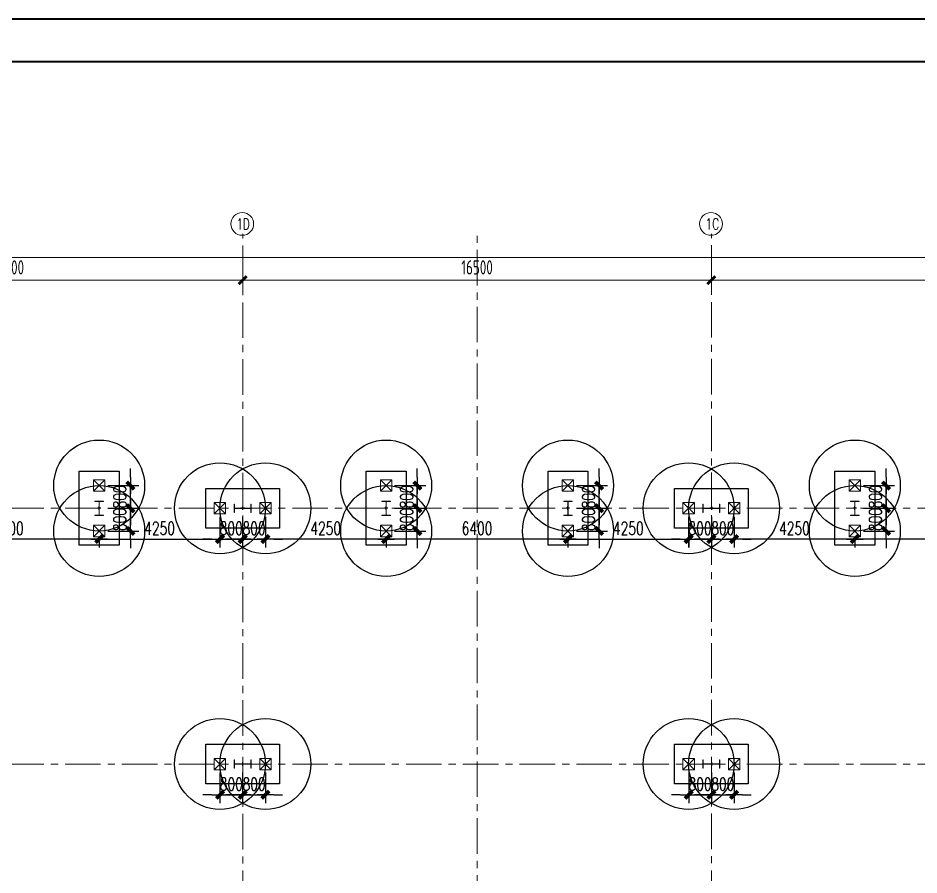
# Model space of a CAD drawing. Extents: x -1201378 to 2367219, y -619313 to 244905.
# Drawn here: x -740267 to -708551, y 214747 to 244905 of the extents above; entities that cross this region are included whole.
import ezdxf
from ezdxf.enums import TextEntityAlignment as Align

# ---------------------------------------------------------------- set-up
doc = ezdxf.new("R2010")
doc.units = 0
doc.header["$LTSCALE"] = 1000
doc.linetypes.add('CENTER', pattern=[2, 1.25, -0.25, 0.25, -0.25])
doc.layers.get('0').update_dxf_attribs({"linetype": 'CONTINUOUS'})
doc.layers.get('Defpoints').update_dxf_attribs({"linetype": 'CONTINUOUS'})
for name, color, linetype in [('0-cxFrame', 155, 'CONTINUOUS'), ('S-DIMZ', 115, 'CONTINUOUS'), ('S-DOTE1', 140, 'CENTER'), ('S-HATCH1-W', 252, 'CONTINUOUS')]:
    doc.layers.add(name, color=color, linetype=linetype)
for name, color, linetype, lineweight in [('0-cxText', 131, 'CONTINUOUS', 25), ('S-axis', 111, 'CONTINUOUS', 0), ('S-col', 2, 'CONTINUOUS', 0), ('S-dote', 5, 'CENTER', 0), ('S-zhuang', 1, 'CONTINUOUS', 0)]:
    doc.layers.add(name, color=color, linetype=linetype, lineweight=lineweight)
doc.styles.add('_TCH_AXIS', font='COMPLEX', dxfattribs={"bigfont": 'GBCBIG'})
doc.styles.add('cx_tuming', font='simhei.ttf')
doc.styles.add('cx_tuqian1', font='')
doc.styles.add('SS1', font='tj-romans1.shx', dxfattribs={"width": 0.7, "bigfont": 'tj-hztxt1.shx'})
doc.styles.add('TSSD_Dimension', font='tssdeng.shx', dxfattribs={"width": 0.7, "bigfont": 'hztxt.shx'})
doc.styles.add('黑体', font='simhei.ttf', dxfattribs={"width": 0.8})
doc.styles.get('cx_tuqian1').set_extended_font_data('SimSun')
doc.dimstyles.new('S-150-ARCHI', dxfattribs={"dimscale": 150, "dimtxt": 3, "dimasz": 2, "dimexe": 2, "dimexo": 2, "dimgap": 1, "dimtad": 1, "dimdec": 0, "dimzin": 0, "dimdsep": 46, "dimtxsty": 'SS1', "dimblk1": 'TT', "dimblk2": 'TT', "dimsah": 1, "dimcen": 1, "dimclrd": 256, "dimclre": 256, "dimclrt": 256, "dimadec": 0, "dimazin": 0, "dimtfac": 1, "dimtdec": 0, "dimtix": 1, "dimtmove": 2, "dimatfit": 0, "dimldrblk": 'TT', "dimfxl": 2, "dimtolj": 1, "dimtzin": 0, "dimarcsym": 0})
doc.dimstyles.new('TSSD_200_200', dxfattribs={"dimtxt": 500, "dimasz": 200, "dimexe": 200, "dimexo": 500, "dimgap": 200, "dimtad": 1, "dimdec": 0, "dimzin": 0, "dimdsep": 46, "dimtxsty": 'TSSD_Dimension', "dimblk": 'ARCHTICK', "dimcen": 0, "dimdle": 200, "dimclrt": 7, "dimadec": 0, "dimazin": 0, "dimtfac": 1, "dimtdec": 0, "dimtix": 1, "dimtmove": 2, "dimatfit": 3, "dimfxl": 1, "dimtolj": 1, "dimtzin": 0, "dimarcsym": 0})

# ---------------------------------------------------------------- blocks, each defined once
blk = doc.blocks.new('TK22.A0 L(Dragon)')
at = {"layer": '0-cxFrame', "color": 7, "const_width": 0.5}
blk.add_lwpolyline([(0, 0), (-1486, 0), (-1486, 841), (0, 841)], close=True, dxfattribs=at)
at = {"layer": '0-cxFrame', "const_width": 0.5}
blk.add_lwpolyline([(-80, 10), (-1466, 10), (-1466, 831), (-80, 831)], close=True, dxfattribs=at)
at = {"style": '黑体', "flags": 4}
blk.add_attdef('图幅', text='', height=3.3, dxfattribs=at).set_placement((-40, 3), align=Align.RIGHT)
at = {"layer": '0-cxText', "flags": 4}
for tag, height, style, p in [('建设单位', 3.5, 'cx_tuming', (-45, 240)), ('项目名称', 3.5, 'cx_tuming', (-45, 210)), ('子项名称', 3.5, 'cx_tuming', (-45, 180)), ('工程编号', 3.3, 'cx_tuqian1', (-35, 165)), ('图名1', 3.5, 'cx_tuming', (-45, 87)), ('图名2', 3.5, 'cx_tuming', (-45, 79)), ('图名3', 3.5, 'cx_tuming', (-45, 71)), ('出图日期', 3.3, 'cx_tuqian1', (-39, 60)), ('专业', 3.3, 'cx_tuqian1', (-55, 52)), ('图号', 3.3, 'cx_tuqian1', (-55, 44)), ('版次', 3.3, 'cx_tuqian1', (-20, 44))]:
    blk.add_attdef(tag, text='', height=height, dxfattribs=dict(at, style=style)).set_placement(p, align=Align.MIDDLE)
at = {"layer": 'Defpoints', "color": 6, "flags": 4}
for tag, height, style, p in [('tufu', 3.3, '黑体', (-12, 12)), ('dwfname', 4, 'cx_tuqian1', (-80, 3))]:
    blk.add_attdef(tag, text='', height=height, dxfattribs=dict(at, style=style)).set_placement(p, align=Align.RIGHT)
blk = doc.blocks.new('_FZH')
at = {"layer": 'S-col'}
blk.add_lwpolyline([(-0.375, -0.188), (-0.375, 0.187), (-0.36, 0.187), (-0.36, 0.005), (0.36, 0.005), (0.36, 0.187), (0.375, 0.187), (0.375, -0.188), (0.36, -0.188), (0.36, -0.005), (-0.36, -0.005), (-0.36, -0.188)], close=True, dxfattribs=at)
blk = doc.blocks.new('w4234324')
at = {"layer": 'S-col', "xscale": 800.0000000000005, "yscale": 800.0000000000005, "zscale": 800.0000000000005}
for p in [(-177454, 831820), (-160954, 831820), (-177454, 822820), (-160954, 822820)]:
    blk.add_blockref('_FZH', p, dxfattribs=at)
blk = doc.blocks.new('S-ZHUANG-400')
at = {"layer": 'S-zhuang'}
for p, q in [((200, -200), (-200, 200)), ((-200, -200), (200, 200))]:
    blk.add_line(p, q, dxfattribs=at)
blk.add_lwpolyline([(-200, 200), (200, 200), (200, -200), (-200, -200)], close=True, dxfattribs=at)
blk = doc.blocks.new('CT2')
at = {"layer": 'Defpoints'}
for centre in [(-193625, -186366), (-193625, -187966)]:
    blk.add_circle(centre, 1600, dxfattribs=at)
at = {"layer": 'S-DOTE1', "ltscale": 0.25}
for p, q in [((-193625, -187226), (-193625, -187106)), ((-193565, -187166), (-193685, -187166))]:
    blk.add_line(p, q, dxfattribs=at)
at = {"layer": 'S-HATCH1-W'}
blk.add_lwpolyline([(-194325, -185866), (-192925, -185866), (-192925, -188466), (-194325, -188466)], close=True, dxfattribs=at)
at = {"layer": 'S-zhuang'}
for p in [(-193625, -186366), (-193625, -187966)]:
    blk.add_blockref('S-ZHUANG-400', p, dxfattribs=at)
blk = doc.blocks.new('TT')
blk.add_line((-0.97, 0), (0.97, 0))
at = {"const_width": 0.45}
blk.add_lwpolyline([(-0.44, -0.44), (0.44, 0.44)], dxfattribs=at)
blk = doc.blocks.new('*D1055')
at = {"layer": 'Defpoints', "color": 0, "transparency": 16777216}
for p in [(-716658, 218652), (-715859, 218652), (-715859, 217569)]:
    blk.add_point(p, dxfattribs=at)
at = {"layer": 'S-DIMZ', "lineweight": -2, "transparency": 16777216}
for p, q in [((-716658, 218352), (-716658, 217269)), ((-715859, 218352), (-715859, 217269)), ((-716958, 217569), (-717258, 217569)), ((-716658, 217569), (-715859, 217569)), ((-715559, 217569), (-715259, 217569))]:
    blk.add_line(p, q, dxfattribs=at)
at = {"layer": 'S-DIMZ', "lineweight": -2, "transparency": 16777216, "xscale": 300, "yscale": 300, "zscale": 300}
blk.add_blockref('TT', (-716658, 217569), dxfattribs=at)
at = {"layer": 'S-DIMZ', "lineweight": -2, "transparency": 16777216, "xscale": 300, "yscale": 300, "zscale": 300, "rotation": 180}
blk.add_blockref('TT', (-715859, 217569), dxfattribs=at)
at = {"layer": 'S-DIMZ', "transparency": 16777216, "insert": (-716258, 217944), "char_height": 450, "attachment_point": 5, "style": 'SS1'}
blk.add_mtext('\\A1;800', dxfattribs=at)
blk = doc.blocks.new('*D1056')
at = {"layer": 'Defpoints', "color": 0, "transparency": 16777216}
for p in [(-715859, 218652), (-715058, 218652), (-715058, 217569)]:
    blk.add_point(p, dxfattribs=at)
at = {"layer": 'S-DIMZ', "lineweight": -2, "transparency": 16777216}
for p, q in [((-715859, 218352), (-715859, 217269)), ((-715058, 218352), (-715058, 217269)), ((-716159, 217569), (-716459, 217569)), ((-715859, 217569), (-715058, 217569)), ((-714758, 217569), (-714458, 217569))]:
    blk.add_line(p, q, dxfattribs=at)
at = {"layer": 'S-DIMZ', "lineweight": -2, "transparency": 16777216, "xscale": 300, "yscale": 300, "zscale": 300}
blk.add_blockref('TT', (-715859, 217569), dxfattribs=at)
at = {"layer": 'S-DIMZ', "lineweight": -2, "transparency": 16777216, "xscale": 300, "yscale": 300, "zscale": 300, "rotation": 180}
blk.add_blockref('TT', (-715058, 217569), dxfattribs=at)
at = {"layer": 'S-DIMZ', "transparency": 16777216, "insert": (-715458, 217944), "char_height": 450, "attachment_point": 5, "style": 'SS1'}
blk.add_mtext('\\A1;800', dxfattribs=at)
blk = doc.blocks.new('*D1057')
at = {"layer": 'Defpoints', "color": 0, "transparency": 16777216}
for p in [(-733158, 218652), (-732359, 218652), (-732359, 217569)]:
    blk.add_point(p, dxfattribs=at)
at = {"layer": 'S-DIMZ', "lineweight": -2, "transparency": 16777216}
for p, q in [((-733158, 218352), (-733158, 217269)), ((-732359, 218352), (-732359, 217269)), ((-733458, 217569), (-733758, 217569)), ((-733158, 217569), (-732359, 217569)), ((-732059, 217569), (-731759, 217569))]:
    blk.add_line(p, q, dxfattribs=at)
at = {"layer": 'S-DIMZ', "lineweight": -2, "transparency": 16777216, "xscale": 300, "yscale": 300, "zscale": 300}
blk.add_blockref('TT', (-733158, 217569), dxfattribs=at)
at = {"layer": 'S-DIMZ', "lineweight": -2, "transparency": 16777216, "xscale": 300, "yscale": 300, "zscale": 300, "rotation": 180}
blk.add_blockref('TT', (-732359, 217569), dxfattribs=at)
at = {"layer": 'S-DIMZ', "transparency": 16777216, "insert": (-732758, 217944), "char_height": 450, "attachment_point": 5, "style": 'SS1'}
blk.add_mtext('\\A1;800', dxfattribs=at)
blk = doc.blocks.new('*D1058')
at = {"layer": 'Defpoints', "color": 0, "transparency": 16777216}
for p in [(-732359, 218652), (-731558, 218652), (-731558, 217569)]:
    blk.add_point(p, dxfattribs=at)
at = {"layer": 'S-DIMZ', "lineweight": -2, "transparency": 16777216}
for p, q in [((-732359, 218352), (-732359, 217269)), ((-731558, 218352), (-731558, 217269)), ((-732659, 217569), (-732959, 217569)), ((-732359, 217569), (-731558, 217569)), ((-731258, 217569), (-730958, 217569))]:
    blk.add_line(p, q, dxfattribs=at)
at = {"layer": 'S-DIMZ', "lineweight": -2, "transparency": 16777216, "xscale": 300, "yscale": 300, "zscale": 300}
blk.add_blockref('TT', (-732359, 217569), dxfattribs=at)
at = {"layer": 'S-DIMZ', "lineweight": -2, "transparency": 16777216, "xscale": 300, "yscale": 300, "zscale": 300, "rotation": 180}
blk.add_blockref('TT', (-731558, 217569), dxfattribs=at)
at = {"layer": 'S-DIMZ', "transparency": 16777216, "insert": (-731958, 217944), "char_height": 450, "attachment_point": 5, "style": 'SS1'}
blk.add_mtext('\\A1;800', dxfattribs=at)
blk = doc.blocks.new('*D1132')
at = {"layer": 'Defpoints', "color": 0, "transparency": 16777216}
for p in [(-733159, 227652), (-732359, 227652), (-732359, 226569)]:
    blk.add_point(p, dxfattribs=at)
at = {"layer": 'S-DIMZ', "lineweight": -2, "transparency": 16777216}
for p, q in [((-733159, 227352), (-733159, 226269)), ((-732359, 227352), (-732359, 226269)), ((-733459, 226569), (-733759, 226569)), ((-733159, 226569), (-732359, 226569)), ((-732059, 226569), (-731759, 226569))]:
    blk.add_line(p, q, dxfattribs=at)
at = {"layer": 'S-DIMZ', "lineweight": -2, "transparency": 16777216, "xscale": 300, "yscale": 300, "zscale": 300}
blk.add_blockref('TT', (-733159, 226569), dxfattribs=at)
at = {"layer": 'S-DIMZ', "lineweight": -2, "transparency": 16777216, "xscale": 300, "yscale": 300, "zscale": 300, "rotation": 180}
blk.add_blockref('TT', (-732359, 226569), dxfattribs=at)
at = {"layer": 'S-DIMZ', "transparency": 16777216, "insert": (-732759, 226944), "char_height": 450, "attachment_point": 5, "style": 'SS1'}
blk.add_mtext('\\A1;800', dxfattribs=at)
blk = doc.blocks.new('*D1133')
at = {"layer": 'Defpoints', "color": 0, "transparency": 16777216}
for p in [(-732359, 227652), (-731559, 227652), (-731559, 226569)]:
    blk.add_point(p, dxfattribs=at)
at = {"layer": 'S-DIMZ', "lineweight": -2, "transparency": 16777216}
for p, q in [((-732359, 227352), (-732359, 226269)), ((-731559, 227352), (-731559, 226269)), ((-732659, 226569), (-732959, 226569)), ((-732359, 226569), (-731559, 226569)), ((-731259, 226569), (-730959, 226569))]:
    blk.add_line(p, q, dxfattribs=at)
at = {"layer": 'S-DIMZ', "lineweight": -2, "transparency": 16777216, "xscale": 300, "yscale": 300, "zscale": 300}
blk.add_blockref('TT', (-732359, 226569), dxfattribs=at)
at = {"layer": 'S-DIMZ', "lineweight": -2, "transparency": 16777216, "xscale": 300, "yscale": 300, "zscale": 300, "rotation": 180}
blk.add_blockref('TT', (-731559, 226569), dxfattribs=at)
at = {"layer": 'S-DIMZ', "transparency": 16777216, "insert": (-731959, 226944), "char_height": 450, "attachment_point": 5, "style": 'SS1'}
blk.add_mtext('\\A1;800', dxfattribs=at)
blk = doc.blocks.new('*D983')
at = {"layer": 'Defpoints', "color": 0, "transparency": 16777216}
for p in [(-716659, 227652), (-715859, 227652), (-715859, 226569)]:
    blk.add_point(p, dxfattribs=at)
at = {"layer": 'S-DIMZ', "lineweight": -2, "transparency": 16777216}
for p, q in [((-716659, 227352), (-716659, 226269)), ((-715859, 227352), (-715859, 226269)), ((-716959, 226569), (-717259, 226569)), ((-716659, 226569), (-715859, 226569)), ((-715559, 226569), (-715259, 226569))]:
    blk.add_line(p, q, dxfattribs=at)
at = {"layer": 'S-DIMZ', "lineweight": -2, "transparency": 16777216, "xscale": 300, "yscale": 300, "zscale": 300}
blk.add_blockref('TT', (-716659, 226569), dxfattribs=at)
at = {"layer": 'S-DIMZ', "lineweight": -2, "transparency": 16777216, "xscale": 300, "yscale": 300, "zscale": 300, "rotation": 180}
blk.add_blockref('TT', (-715859, 226569), dxfattribs=at)
at = {"layer": 'S-DIMZ', "transparency": 16777216, "insert": (-716259, 226944), "char_height": 450, "attachment_point": 5, "style": 'SS1'}
blk.add_mtext('\\A1;800', dxfattribs=at)
blk = doc.blocks.new('*D984')
at = {"layer": 'Defpoints', "color": 0, "transparency": 16777216}
for p in [(-715859, 227652), (-715059, 227652), (-715059, 226569)]:
    blk.add_point(p, dxfattribs=at)
at = {"layer": 'S-DIMZ', "lineweight": -2, "transparency": 16777216}
for p, q in [((-715859, 227352), (-715859, 226269)), ((-715059, 227352), (-715059, 226269)), ((-716159, 226569), (-716459, 226569)), ((-715859, 226569), (-715059, 226569)), ((-714759, 226569), (-714459, 226569))]:
    blk.add_line(p, q, dxfattribs=at)
at = {"layer": 'S-DIMZ', "lineweight": -2, "transparency": 16777216, "xscale": 300, "yscale": 300, "zscale": 300}
blk.add_blockref('TT', (-715859, 226569), dxfattribs=at)
at = {"layer": 'S-DIMZ', "lineweight": -2, "transparency": 16777216, "xscale": 300, "yscale": 300, "zscale": 300, "rotation": 180}
blk.add_blockref('TT', (-715059, 226569), dxfattribs=at)
at = {"layer": 'S-DIMZ', "transparency": 16777216, "insert": (-715459, 226944), "char_height": 450, "attachment_point": 5, "style": 'SS1'}
blk.add_mtext('\\A1;800', dxfattribs=at)
blk = doc.blocks.new('*D995')
at = {"layer": 'Defpoints', "color": 0, "transparency": 16777216}
for p in [(-737409, 227652), (-736310, 227652), (-737409, 226852)]:
    blk.add_point(p, dxfattribs=at)
at = {"layer": 'S-DIMZ', "lineweight": -2, "transparency": 16777216}
for p, q in [((-736310, 227952), (-736310, 228252)), ((-737109, 227652), (-736010, 227652)), ((-736310, 226852), (-736310, 227652)), ((-737109, 226852), (-736010, 226852)), ((-736310, 226552), (-736310, 226252))]:
    blk.add_line(p, q, dxfattribs=at)
at = {"layer": 'S-DIMZ', "lineweight": -2, "transparency": 16777216, "xscale": 300, "yscale": 300, "zscale": 300}
for p, rotation in [((-736310, 227652), 270), ((-736310, 226852), 90)]:
    blk.add_blockref('TT', p, dxfattribs=dict(at, rotation=rotation))
at = {"layer": 'S-DIMZ', "transparency": 16777216, "insert": (-736685, 227252), "char_height": 450, "attachment_point": 5, "rotation": 90, "style": 'SS1'}
blk.add_mtext('\\A1;800', dxfattribs=at)
blk = doc.blocks.new('*D996')
at = {"layer": 'Defpoints', "color": 0, "transparency": 16777216}
for p in [(-737409, 228452), (-736310, 228452), (-737409, 227652)]:
    blk.add_point(p, dxfattribs=at)
at = {"layer": 'S-DIMZ', "lineweight": -2, "transparency": 16777216}
for p, q in [((-736310, 228752), (-736310, 229052)), ((-737109, 228452), (-736010, 228452)), ((-736310, 227652), (-736310, 228452)), ((-737109, 227652), (-736010, 227652)), ((-736310, 227352), (-736310, 227052))]:
    blk.add_line(p, q, dxfattribs=at)
at = {"layer": 'S-DIMZ', "lineweight": -2, "transparency": 16777216, "xscale": 300, "yscale": 300, "zscale": 300}
for p, rotation in [((-736310, 228452), 270), ((-736310, 227652), 90)]:
    blk.add_blockref('TT', p, dxfattribs=dict(at, rotation=rotation))
at = {"layer": 'S-DIMZ', "transparency": 16777216, "insert": (-736685, 228052), "char_height": 450, "attachment_point": 5, "rotation": 90, "style": 'SS1'}
blk.add_mtext('\\A1;800', dxfattribs=at)
blk = doc.blocks.new('*D997')
at = {"layer": 'Defpoints', "color": 0, "transparency": 16777216}
for p in [(-727309, 227652), (-726210, 227652), (-727309, 226852)]:
    blk.add_point(p, dxfattribs=at)
at = {"layer": 'S-DIMZ', "lineweight": -2, "transparency": 16777216}
for p, q in [((-726210, 227952), (-726210, 228252)), ((-727009, 227652), (-725910, 227652)), ((-726210, 226852), (-726210, 227652)), ((-727009, 226852), (-725910, 226852)), ((-726210, 226552), (-726210, 226252))]:
    blk.add_line(p, q, dxfattribs=at)
at = {"layer": 'S-DIMZ', "lineweight": -2, "transparency": 16777216, "xscale": 300, "yscale": 300, "zscale": 300}
for p, rotation in [((-726210, 227652), 270), ((-726210, 226852), 90)]:
    blk.add_blockref('TT', p, dxfattribs=dict(at, rotation=rotation))
at = {"layer": 'S-DIMZ', "transparency": 16777216, "insert": (-726585, 227252), "char_height": 450, "attachment_point": 5, "rotation": 90, "style": 'SS1'}
blk.add_mtext('\\A1;800', dxfattribs=at)
blk = doc.blocks.new('*D998')
at = {"layer": 'Defpoints', "color": 0, "transparency": 16777216}
for p in [(-727309, 228452), (-726210, 228452), (-727309, 227652)]:
    blk.add_point(p, dxfattribs=at)
at = {"layer": 'S-DIMZ', "lineweight": -2, "transparency": 16777216}
for p, q in [((-726210, 228752), (-726210, 229052)), ((-727009, 228452), (-725910, 228452)), ((-726210, 227652), (-726210, 228452)), ((-727009, 227652), (-725910, 227652)), ((-726210, 227352), (-726210, 227052))]:
    blk.add_line(p, q, dxfattribs=at)
at = {"layer": 'S-DIMZ', "lineweight": -2, "transparency": 16777216, "xscale": 300, "yscale": 300, "zscale": 300}
for p, rotation in [((-726210, 228452), 270), ((-726210, 227652), 90)]:
    blk.add_blockref('TT', p, dxfattribs=dict(at, rotation=rotation))
at = {"layer": 'S-DIMZ', "transparency": 16777216, "insert": (-726585, 228052), "char_height": 450, "attachment_point": 5, "rotation": 90, "style": 'SS1'}
blk.add_mtext('\\A1;800', dxfattribs=at)
blk = doc.blocks.new('*D999')
at = {"layer": 'Defpoints', "color": 0, "transparency": 16777216}
for p in [(-720909, 227652), (-719810, 227652), (-720909, 226852)]:
    blk.add_point(p, dxfattribs=at)
at = {"layer": 'S-DIMZ', "lineweight": -2, "transparency": 16777216}
for p, q in [((-719810, 227952), (-719810, 228252)), ((-720609, 227652), (-719510, 227652)), ((-719810, 226852), (-719810, 227652)), ((-720609, 226852), (-719510, 226852)), ((-719810, 226552), (-719810, 226252))]:
    blk.add_line(p, q, dxfattribs=at)
at = {"layer": 'S-DIMZ', "lineweight": -2, "transparency": 16777216, "xscale": 300, "yscale": 300, "zscale": 300}
for p, rotation in [((-719810, 227652), 270), ((-719810, 226852), 90)]:
    blk.add_blockref('TT', p, dxfattribs=dict(at, rotation=rotation))
at = {"layer": 'S-DIMZ', "transparency": 16777216, "insert": (-720185, 227252), "char_height": 450, "attachment_point": 5, "rotation": 90, "style": 'SS1'}
blk.add_mtext('\\A1;800', dxfattribs=at)
blk = doc.blocks.new('*D1000')
at = {"layer": 'Defpoints', "color": 0, "transparency": 16777216}
for p in [(-720909, 228452), (-719810, 228452), (-720909, 227652)]:
    blk.add_point(p, dxfattribs=at)
at = {"layer": 'S-DIMZ', "lineweight": -2, "transparency": 16777216}
for p, q in [((-719810, 228752), (-719810, 229052)), ((-720609, 228452), (-719510, 228452)), ((-719810, 227652), (-719810, 228452)), ((-720609, 227652), (-719510, 227652)), ((-719810, 227352), (-719810, 227052))]:
    blk.add_line(p, q, dxfattribs=at)
at = {"layer": 'S-DIMZ', "lineweight": -2, "transparency": 16777216, "xscale": 300, "yscale": 300, "zscale": 300}
for p, rotation in [((-719810, 228452), 270), ((-719810, 227652), 90)]:
    blk.add_blockref('TT', p, dxfattribs=dict(at, rotation=rotation))
at = {"layer": 'S-DIMZ', "transparency": 16777216, "insert": (-720185, 228052), "char_height": 450, "attachment_point": 5, "rotation": 90, "style": 'SS1'}
blk.add_mtext('\\A1;800', dxfattribs=at)
blk = doc.blocks.new('*D1001')
at = {"layer": 'Defpoints', "color": 0, "transparency": 16777216}
for p in [(-710809, 227652), (-709710, 227652), (-710809, 226852)]:
    blk.add_point(p, dxfattribs=at)
at = {"layer": 'S-DIMZ', "lineweight": -2, "transparency": 16777216}
for p, q in [((-709710, 227952), (-709710, 228252)), ((-710509, 227652), (-709410, 227652)), ((-709710, 226852), (-709710, 227652)), ((-710509, 226852), (-709410, 226852)), ((-709710, 226552), (-709710, 226252))]:
    blk.add_line(p, q, dxfattribs=at)
at = {"layer": 'S-DIMZ', "lineweight": -2, "transparency": 16777216, "xscale": 300, "yscale": 300, "zscale": 300}
for p, rotation in [((-709710, 227652), 270), ((-709710, 226852), 90)]:
    blk.add_blockref('TT', p, dxfattribs=dict(at, rotation=rotation))
at = {"layer": 'S-DIMZ', "transparency": 16777216, "insert": (-710085, 227252), "char_height": 450, "attachment_point": 5, "rotation": 90, "style": 'SS1'}
blk.add_mtext('\\A1;800', dxfattribs=at)
blk = doc.blocks.new('*D1002')
at = {"layer": 'Defpoints', "color": 0, "transparency": 16777216}
for p in [(-710809, 228452), (-709710, 228452), (-710809, 227652)]:
    blk.add_point(p, dxfattribs=at)
at = {"layer": 'S-DIMZ', "lineweight": -2, "transparency": 16777216}
for p, q in [((-709710, 228752), (-709710, 229052)), ((-710509, 228452), (-709410, 228452)), ((-709710, 227652), (-709710, 228452)), ((-710509, 227652), (-709410, 227652)), ((-709710, 227352), (-709710, 227052))]:
    blk.add_line(p, q, dxfattribs=at)
at = {"layer": 'S-DIMZ', "lineweight": -2, "transparency": 16777216, "xscale": 300, "yscale": 300, "zscale": 300}
for p, rotation in [((-709710, 228452), 270), ((-709710, 227652), 90)]:
    blk.add_blockref('TT', p, dxfattribs=dict(at, rotation=rotation))
at = {"layer": 'S-DIMZ', "transparency": 16777216, "insert": (-710085, 228052), "char_height": 450, "attachment_point": 5, "rotation": 90, "style": 'SS1'}
blk.add_mtext('\\A1;800', dxfattribs=at)
blk = doc.blocks.new('*D1011')
at = {"layer": 'Defpoints', "color": 0, "transparency": 16777216}
for p in [(-733158, 227452), (-737408, 226852), (-733158, 226569)]:
    blk.add_point(p, dxfattribs=at)
at = {"layer": 'S-DIMZ', "lineweight": -2, "transparency": 16777216}
for p, q in [((-733158, 227152), (-733158, 226269)), ((-737408, 226552), (-737408, 226269)), ((-737108, 226569), (-733458, 226569))]:
    blk.add_line(p, q, dxfattribs=at)
at = {"layer": 'S-DIMZ', "lineweight": -2, "transparency": 16777216, "xscale": 300, "yscale": 300, "zscale": 300, "rotation": 180}
blk.add_blockref('TT', (-737408, 226569), dxfattribs=at)
at = {"layer": 'S-DIMZ', "lineweight": -2, "transparency": 16777216, "xscale": 300, "yscale": 300, "zscale": 300}
blk.add_blockref('TT', (-733158, 226569), dxfattribs=at)
at = {"layer": 'S-DIMZ', "transparency": 16777216, "insert": (-735283, 226944), "char_height": 450, "attachment_point": 5, "style": 'SS1'}
blk.add_mtext('\\A1;4250', dxfattribs=at)
blk = doc.blocks.new('*D1012')
at = {"layer": 'Defpoints', "color": 0, "transparency": 16777216}
for p in [(-743809, 226852), (-737408, 226852), (-743809, 226569)]:
    blk.add_point(p, dxfattribs=at)
at = {"layer": 'S-DIMZ', "lineweight": -2, "transparency": 16777216}
for p, q in [((-743809, 226552), (-743809, 226269)), ((-737708, 226569), (-743509, 226569)), ((-737408, 226552), (-737408, 226269))]:
    blk.add_line(p, q, dxfattribs=at)
at = {"layer": 'S-DIMZ', "lineweight": -2, "transparency": 16777216, "xscale": 300, "yscale": 300, "zscale": 300, "rotation": 180}
blk.add_blockref('TT', (-743809, 226569), dxfattribs=at)
at = {"layer": 'S-DIMZ', "lineweight": -2, "transparency": 16777216, "xscale": 300, "yscale": 300, "zscale": 300}
blk.add_blockref('TT', (-737408, 226569), dxfattribs=at)
at = {"layer": 'S-DIMZ', "transparency": 16777216, "insert": (-740608, 226944), "char_height": 450, "attachment_point": 5, "style": 'SS1'}
blk.add_mtext('\\A1;6400', dxfattribs=at)
blk = doc.blocks.new('*D1014')
at = {"layer": 'Defpoints', "color": 0, "transparency": 16777216}
for p in [(-716658, 227452), (-720908, 226852), (-716658, 226569)]:
    blk.add_point(p, dxfattribs=at)
at = {"layer": 'S-DIMZ', "lineweight": -2, "transparency": 16777216}
for p, q in [((-716658, 227152), (-716658, 226269)), ((-720908, 226552), (-720908, 226269)), ((-720608, 226569), (-716958, 226569))]:
    blk.add_line(p, q, dxfattribs=at)
at = {"layer": 'S-DIMZ', "lineweight": -2, "transparency": 16777216, "xscale": 300, "yscale": 300, "zscale": 300, "rotation": 180}
blk.add_blockref('TT', (-720908, 226569), dxfattribs=at)
at = {"layer": 'S-DIMZ', "lineweight": -2, "transparency": 16777216, "xscale": 300, "yscale": 300, "zscale": 300}
blk.add_blockref('TT', (-716658, 226569), dxfattribs=at)
at = {"layer": 'S-DIMZ', "transparency": 16777216, "insert": (-718783, 226944), "char_height": 450, "attachment_point": 5, "style": 'SS1'}
blk.add_mtext('\\A1;4250', dxfattribs=at)
blk = doc.blocks.new('*D1015')
at = {"layer": 'Defpoints', "color": 0, "transparency": 16777216}
for p in [(-727309, 226852), (-720908, 226852), (-727309, 226569)]:
    blk.add_point(p, dxfattribs=at)
at = {"layer": 'S-DIMZ', "lineweight": -2, "transparency": 16777216}
for p, q in [((-727309, 226552), (-727309, 226269)), ((-721208, 226569), (-727009, 226569)), ((-720908, 226552), (-720908, 226269))]:
    blk.add_line(p, q, dxfattribs=at)
at = {"layer": 'S-DIMZ', "lineweight": -2, "transparency": 16777216, "xscale": 300, "yscale": 300, "zscale": 300, "rotation": 180}
blk.add_blockref('TT', (-727309, 226569), dxfattribs=at)
at = {"layer": 'S-DIMZ', "lineweight": -2, "transparency": 16777216, "xscale": 300, "yscale": 300, "zscale": 300}
blk.add_blockref('TT', (-720908, 226569), dxfattribs=at)
at = {"layer": 'S-DIMZ', "transparency": 16777216, "insert": (-724108, 226944), "char_height": 450, "attachment_point": 5, "style": 'SS1'}
blk.add_mtext('\\A1;6400', dxfattribs=at)
blk = doc.blocks.new('*D1016')
at = {"layer": 'Defpoints', "color": 0, "transparency": 16777216}
for p in [(-731559, 227152), (-727309, 226852), (-731559, 226569)]:
    blk.add_point(p, dxfattribs=at)
at = {"layer": 'S-DIMZ', "lineweight": -2, "transparency": 16777216}
for p, q in [((-731559, 226852), (-731559, 226269)), ((-727609, 226569), (-731259, 226569)), ((-727309, 226552), (-727309, 226269))]:
    blk.add_line(p, q, dxfattribs=at)
at = {"layer": 'S-DIMZ', "lineweight": -2, "transparency": 16777216, "xscale": 300, "yscale": 300, "zscale": 300, "rotation": 180}
blk.add_blockref('TT', (-731559, 226569), dxfattribs=at)
at = {"layer": 'S-DIMZ', "lineweight": -2, "transparency": 16777216, "xscale": 300, "yscale": 300, "zscale": 300}
blk.add_blockref('TT', (-727309, 226569), dxfattribs=at)
at = {"layer": 'S-DIMZ', "transparency": 16777216, "insert": (-729434, 226944), "char_height": 450, "attachment_point": 5, "style": 'SS1'}
blk.add_mtext('\\A1;4250', dxfattribs=at)
blk = doc.blocks.new('*D1018')
at = {"layer": 'Defpoints', "color": 0, "transparency": 16777216}
for p in [(-710809, 226852), (-704408, 226852), (-710809, 226569)]:
    blk.add_point(p, dxfattribs=at)
at = {"layer": 'S-DIMZ', "lineweight": -2, "transparency": 16777216}
for p, q in [((-710809, 226552), (-710809, 226269)), ((-704708, 226569), (-710509, 226569)), ((-704408, 226552), (-704408, 226269))]:
    blk.add_line(p, q, dxfattribs=at)
at = {"layer": 'S-DIMZ', "lineweight": -2, "transparency": 16777216, "xscale": 300, "yscale": 300, "zscale": 300, "rotation": 180}
blk.add_blockref('TT', (-710809, 226569), dxfattribs=at)
at = {"layer": 'S-DIMZ', "lineweight": -2, "transparency": 16777216, "xscale": 300, "yscale": 300, "zscale": 300}
blk.add_blockref('TT', (-704408, 226569), dxfattribs=at)
at = {"layer": 'S-DIMZ', "transparency": 16777216, "insert": (-707608, 226944), "char_height": 450, "attachment_point": 5, "style": 'SS1'}
blk.add_mtext('\\A1;6400', dxfattribs=at)
blk = doc.blocks.new('*D1019')
at = {"layer": 'Defpoints', "color": 0, "transparency": 16777216}
for p in [(-715059, 227152), (-710809, 226852), (-715059, 226569)]:
    blk.add_point(p, dxfattribs=at)
at = {"layer": 'S-DIMZ', "lineweight": -2, "transparency": 16777216}
for p, q in [((-715059, 226852), (-715059, 226269)), ((-711109, 226569), (-714759, 226569)), ((-710809, 226552), (-710809, 226269))]:
    blk.add_line(p, q, dxfattribs=at)
at = {"layer": 'S-DIMZ', "lineweight": -2, "transparency": 16777216, "xscale": 300, "yscale": 300, "zscale": 300, "rotation": 180}
blk.add_blockref('TT', (-715059, 226569), dxfattribs=at)
at = {"layer": 'S-DIMZ', "lineweight": -2, "transparency": 16777216, "xscale": 300, "yscale": 300, "zscale": 300}
blk.add_blockref('TT', (-710809, 226569), dxfattribs=at)
at = {"layer": 'S-DIMZ', "transparency": 16777216, "insert": (-712934, 226944), "char_height": 450, "attachment_point": 5, "style": 'SS1'}
blk.add_mtext('\\A1;4250', dxfattribs=at)
blk = doc.blocks.new('_ArchTick')
at = {"color": 0, "linetype": 'ByBlock', "const_width": 0.5}
blk.add_lwpolyline([(-0.71, -0.71), (0.71, 0.71)], dxfattribs=at)
blk = doc.blocks.new('*D2998')
at = {"layer": 'Defpoints', "color": 0, "transparency": 16777216}
for p in [(-132358, 123054), (-148858, 122147), (-132358, 122147)]:
    blk.add_point(p, dxfattribs=at)
at = {"layer": 'S-axis', "color": 0, "lineweight": -2, "transparency": 16777216}
for p, q in [((-148858, 122647), (-148858, 123254)), ((-132358, 122647), (-132358, 123254)), ((-149058, 123054), (-132158, 123054))]:
    blk.add_line(p, q, dxfattribs=at)
at = {"layer": 'S-axis', "color": 0, "lineweight": -2, "transparency": 16777216, "xscale": 200, "yscale": 200, "zscale": 200, "rotation": 180}
blk.add_blockref('_ArchTick', (-148858, 123054), dxfattribs=at)
at = {"layer": 'S-axis', "color": 0, "lineweight": -2, "transparency": 16777216, "xscale": 200, "yscale": 200, "zscale": 200}
blk.add_blockref('_ArchTick', (-132358, 123054), dxfattribs=at)
at = {"layer": 'S-axis', "color": 7, "transparency": 16777216, "insert": (-140608, 123504), "char_height": 500, "attachment_point": 5, "style": 'TSSD_Dimension'}
blk.add_mtext('\\A1;16500', dxfattribs=at)
blk = doc.blocks.new('*D2999')
at = {"layer": 'Defpoints', "color": 0, "transparency": 16777216}
for p in [(-115858, 123054), (-132358, 122147), (-115858, 122147)]:
    blk.add_point(p, dxfattribs=at)
at = {"layer": 'S-axis', "color": 0, "lineweight": -2, "transparency": 16777216}
for p, q in [((-132358, 122647), (-132358, 123254)), ((-115858, 122647), (-115858, 123254)), ((-132558, 123054), (-115658, 123054))]:
    blk.add_line(p, q, dxfattribs=at)
at = {"layer": 'S-axis', "color": 0, "lineweight": -2, "transparency": 16777216, "xscale": 200, "yscale": 200, "zscale": 200, "rotation": 180}
blk.add_blockref('_ArchTick', (-132358, 123054), dxfattribs=at)
at = {"layer": 'S-axis', "color": 0, "lineweight": -2, "transparency": 16777216, "xscale": 200, "yscale": 200, "zscale": 200}
blk.add_blockref('_ArchTick', (-115858, 123054), dxfattribs=at)
at = {"layer": 'S-axis', "color": 7, "transparency": 16777216, "insert": (-124108, 123504), "char_height": 500, "attachment_point": 5, "style": 'TSSD_Dimension'}
blk.add_mtext('\\A1;16500', dxfattribs=at)
blk = doc.blocks.new('*D3000')
at = {"layer": 'Defpoints', "color": 0, "transparency": 16777216}
for p in [(-99358, 123054), (-115858, 122147), (-99358, 122147)]:
    blk.add_point(p, dxfattribs=at)
at = {"layer": 'S-axis', "color": 0, "lineweight": -2, "transparency": 16777216}
for p, q in [((-115858, 122647), (-115858, 123254)), ((-99358, 122647), (-99358, 123254)), ((-116058, 123054), (-99158, 123054))]:
    blk.add_line(p, q, dxfattribs=at)
at = {"layer": 'S-axis', "color": 0, "lineweight": -2, "transparency": 16777216, "xscale": 200, "yscale": 200, "zscale": 200, "rotation": 180}
blk.add_blockref('_ArchTick', (-115858, 123054), dxfattribs=at)
at = {"layer": 'S-axis', "color": 0, "lineweight": -2, "transparency": 16777216, "xscale": 200, "yscale": 200, "zscale": 200}
blk.add_blockref('_ArchTick', (-99358, 123054), dxfattribs=at)
at = {"layer": 'S-axis', "color": 7, "transparency": 16777216, "insert": (-107608, 123504), "char_height": 500, "attachment_point": 5, "style": 'TSSD_Dimension'}
blk.add_mtext('\\A1;16500', dxfattribs=at)
blk = doc.blocks.new('*D3019')
at = {"layer": 'Defpoints', "color": 0, "transparency": 16777216}
for p in [(-82958, 123854), (-209458, 122247), (-82958, 122247)]:
    blk.add_point(p, dxfattribs=at)
at = {"layer": 'S-axis', "color": 0, "lineweight": -2, "transparency": 16777216}
for p, q in [((-209458, 122747), (-209458, 124054)), ((-82958, 122747), (-82958, 124054)), ((-209658, 123854), (-82758, 123854))]:
    blk.add_line(p, q, dxfattribs=at)
at = {"layer": 'S-axis', "color": 0, "lineweight": -2, "transparency": 16777216, "xscale": 200, "yscale": 200, "zscale": 200, "rotation": 180}
blk.add_blockref('_ArchTick', (-209458, 123854), dxfattribs=at)
at = {"layer": 'S-axis', "color": 0, "lineweight": -2, "transparency": 16777216, "xscale": 200, "yscale": 200, "zscale": 200}
blk.add_blockref('_ArchTick', (-82958, 123854), dxfattribs=at)
at = {"layer": 'S-axis', "color": 7, "transparency": 16777216, "insert": (-146208, 124304), "char_height": 500, "attachment_point": 5, "style": 'TSSD_Dimension'}
blk.add_mtext('\\A1;126500', dxfattribs=at)
blk = doc.blocks.new('1#轴网')
at = {"layer": 'S-axis'}
for centre in [(-132373.4, 125033.1), (-115873.4, 125033.1)]:
    blk.add_circle(centre, 400, dxfattribs=at)
at = {"layer": 'S-dote'}
for p, q in [((-132358.5, 19024), (-132358.5, 124689.3)), ((-124108.5, 18867), (-124108.5, 124689.3)), ((-115858.5, 19033.1), (-115858.5, 124689.3)), ((-99358.5, 115027), (-216950.7, 115027)), ((-99358.5, 106027), (-216950.7, 106027))]:
    blk.add_line(p, q, dxfattribs=at)
at = {"layer": 'S-axis', "style": '_TCH_AXIS', "width": 0.705882}
for s, height, p in [('1D', 381.3, (-132578.4, 124842.5)), ('1C', 394.32, (-116072.2, 124836))]:
    blk.add_text(s, height=height, dxfattribs=at).set_placement(p)
at = {"layer": 'S-axis'}
for p1, p2, distance, picture, middle in [((-209458.5, 122247), (-82958.5, 122247), 1606.7, '*D3019', (-146208.5, 124303.7)), ((-148858.5, 122147), (-132358.5, 122147), 906.7, '*D2998', (-140608.5, 123503.7)), ((-132358.5, 122147), (-115858.5, 122147), 906.7, '*D2999', (-124108.5, 123503.7)), ((-115858.5, 122147), (-99358.5, 122147), 906.7, '*D3000', (-107608.5, 123503.7))]:
    dim = blk.add_aligned_dim(p1=p1, p2=p2, distance=distance, dimstyle='TSSD_200_200', dxfattribs=at)
    dim.commit()
    dim.dimension.update_dxf_attribs({"geometry": picture, "text_midpoint": middle})

msp = doc.modelspace()

# ---------------------------------------------------------------- linework, layer by layer
at = {"layer": 'S-col'}
for points in [[(-737558.5, 227401.8), (-737258.5, 227401.8), (-737258.5, 227413.8), (-737404.5, 227413.8), (-737404.5, 227889.8), (-737258.5, 227889.8), (-737258.5, 227901.8), (-737558.5, 227901.8), (-737558.5, 227889.8), (-737412.5, 227889.8), (-737412.5, 227413.8), (-737558.5, 227413.8)], [(-727158.5, 227401.8), (-727458.5, 227401.8), (-727458.5, 227413.8), (-727312.5, 227413.8), (-727312.5, 227889.8), (-727458.5, 227889.8), (-727458.5, 227901.8), (-727158.5, 227901.8), (-727158.5, 227889.8), (-727304.5, 227889.8), (-727304.5, 227413.8), (-727158.5, 227413.8)], [(-721058.5, 227401.8), (-720758.5, 227401.8), (-720758.5, 227413.8), (-720904.5, 227413.8), (-720904.5, 227889.8), (-720758.5, 227889.8), (-720758.5, 227901.8), (-721058.5, 227901.8), (-721058.5, 227889.8), (-720912.5, 227889.8), (-720912.5, 227413.8), (-721058.5, 227413.8)], [(-710658.5, 227401.8), (-710958.5, 227401.8), (-710958.5, 227413.8), (-710812.5, 227413.8), (-710812.5, 227889.8), (-710958.5, 227889.8), (-710958.5, 227901.8), (-710658.5, 227901.8), (-710658.5, 227889.8), (-710804.5, 227889.8), (-710804.5, 227413.8), (-710658.5, 227413.8)]]:
    msp.add_lwpolyline(points, close=True, dxfattribs=at)

# ---------------------------------------------------------------- block references
at = {"layer": '0-cxFrame', "xscale": 150, "yscale": 150, "zscale": 150}
msp.add_blockref('TK22.A0 L(Dragon)', (-632818.2, 118717.3), dxfattribs=at)
at = {"layer": 'S-axis'}
msp.add_blockref('1#轴网', (-600000, 112624.8), dxfattribs=at)
at = {"layer": 'S-col'}
msp.add_blockref('w4234324', (-554904.3, -604168.2), dxfattribs=at)
at = {"layer": 'S-zhuang'}
for p in [(-543783.7, 414818), (-533683.7, 414818), (-527283.7, 414818), (-517183.7, 414818)]:
    msp.add_blockref('CT2', p, dxfattribs=at)
at = {"layer": 'S-zhuang', "rotation": 90}
for p in [(-919524.7, 421276.6), (-903024.7, 421276.6), (-919524.7, 412276.6), (-903024.7, 412276.6)]:
    msp.add_blockref('CT2', p, dxfattribs=at)

# ---------------------------------------------------------------- dimensions: what is measured, and where the dimension line sits
at = {"layer": 'S-DIMZ'}
for base, p1, p2, picture, middle in [((-736310.5, 228451.8), (-737408.5, 227651.8), (-737408.5, 228451.8), '*D996', (-736685.5, 228051.8)), ((-726210.5, 228451.8), (-727308.5, 227651.8), (-727308.5, 228451.8), '*D998', (-726585.5, 228051.8)), ((-719810.5, 228451.8), (-720908.5, 227651.8), (-720908.5, 228451.8), '*D1000', (-720185.5, 228051.8)), ((-709710.5, 228451.8), (-710808.5, 227651.8), (-710808.5, 228451.8), '*D1002', (-710085.5, 228051.8)), ((-736310.5, 227651.8), (-737408.5, 226851.8), (-737408.5, 227651.8), '*D995', (-736685.5, 227251.8)), ((-726210.5, 227651.8), (-727308.5, 226851.8), (-727308.5, 227651.8), '*D997', (-726585.5, 227251.8)), ((-719810.5, 227651.8), (-720908.5, 226851.8), (-720908.5, 227651.8), '*D999', (-720185.5, 227251.8)), ((-709710.5, 227651.8), (-710808.5, 226851.8), (-710808.5, 227651.8), '*D1001', (-710085.5, 227251.8))]:
    dim = msp.add_linear_dim(base=base, p1=p1, p2=p2, angle=90, dimstyle='S-150-ARCHI', dxfattribs=at)
    dim.commit()
    dim.dimension.update_dxf_attribs({"geometry": picture, "text_midpoint": middle})
for base, p1, p2, picture, middle in [((-733158.5, 226569), (-737408.5, 226851.8), (-733158.5, 227451.8), '*D1011', (-735283.5, 226944)), ((-716658.5, 226569), (-720908.5, 226851.8), (-716658.5, 227451.8), '*D1014', (-718783.5, 226944)), ((-743808.5, 226569), (-737408.5, 226851.8), (-743808.5, 226851.8), '*D1012', (-740608.5, 226944)), ((-731558.5, 226569), (-727308.5, 226851.8), (-731558.5, 227151.8), '*D1016', (-729433.5, 226944)), ((-727308.5, 226569), (-720908.5, 226851.8), (-727308.5, 226851.8), '*D1015', (-724108.5, 226944)), ((-715058.5, 226569), (-710808.5, 226851.8), (-715058.5, 227151.8), '*D1019', (-712933.5, 226944)), ((-710808.5, 226569), (-704408.5, 226851.8), (-710808.5, 226851.8), '*D1018', (-707608.5, 226944))]:
    dim = msp.add_linear_dim(base=base, p1=p1, p2=p2, dimstyle='S-150-ARCHI', dxfattribs=at)
    dim.commit()
    dim.dimension.update_dxf_attribs({"geometry": picture, "text_midpoint": middle})
for base, p1, p2, picture, middle in [((-732358.5, 226569), (-733158.5, 227651.8), (-732358.5, 227651.8), '*D1132', (-732758.5, 226944)), ((-731558.5, 226569), (-732358.5, 227651.8), (-731558.5, 227651.8), '*D1133', (-731958.5, 226944)), ((-715858.5, 226569), (-716658.5, 227651.8), (-715858.5, 227651.8), '*D983', (-716258.5, 226944)), ((-715058.5, 226569), (-715858.5, 227651.8), (-715058.5, 227651.8), '*D984', (-715458.5, 226944)), ((-732358.5, 217569), (-733158.5, 218651.8), (-732358.5, 218651.8), '*D1057', (-732758.5, 217944)), ((-731558.5, 217569), (-732358.5, 218651.8), (-731558.5, 218651.8), '*D1058', (-731958.5, 217944)), ((-715858.5, 217569), (-716658.5, 218651.8), (-715858.5, 218651.8), '*D1055', (-716258.5, 217944)), ((-715058.5, 217569), (-715858.5, 218651.8), (-715058.5, 218651.8), '*D1056', (-715458.5, 217944))]:
    dim = msp.add_linear_dim(base=base, p1=p1, p2=p2, dimstyle='S-150-ARCHI', override={"dimexo": 2}, dxfattribs=at)
    dim.commit()
    dim.dimension.update_dxf_attribs({"geometry": picture, "text_midpoint": middle})

doc.saveas('drawing.dxf')
